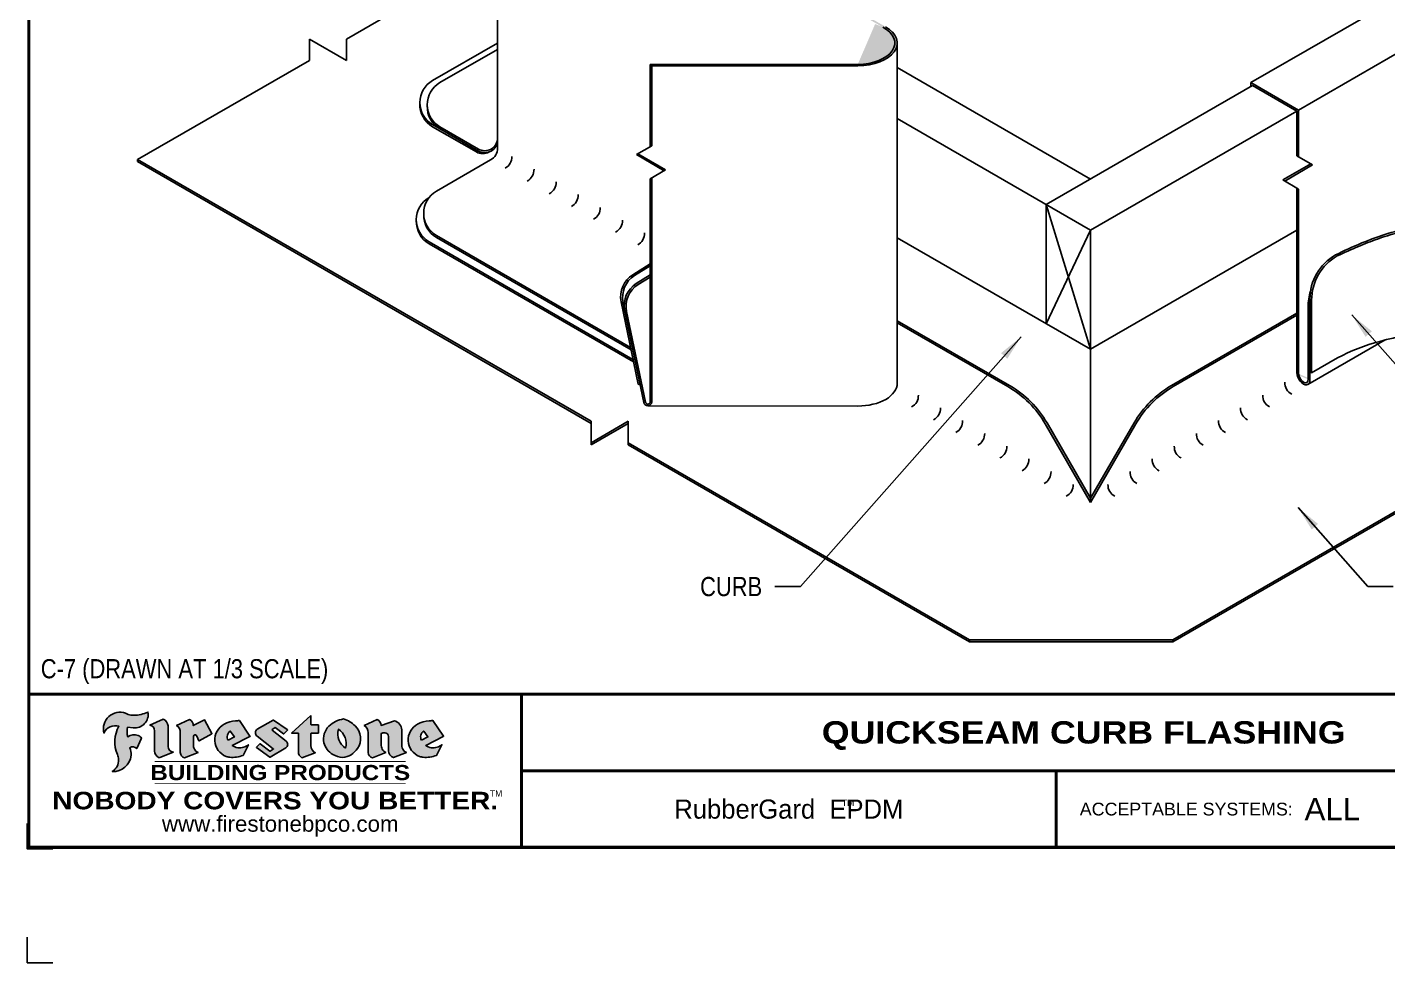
# Model space of a CAD drawing. Header units: inches. Extents: x 99.4 to 119.5, y -239 to -222.2.
# Drawn here: x 99.45 to 112.77, y -238.97 to -229.8 of the extents above; entities that cross this region are included whole.
import ezdxf
from ezdxf.enums import TextEntityAlignment as Align

# ---------------------------------------------------------------- set-up
doc = ezdxf.new("R2010")
doc.units = ezdxf.units.IN
doc.header["$MEASUREMENT"] = 0
doc.layers.get('0').update_dxf_attribs({"linetype": 'CONTINUOUS'})
doc.layers.get('DEFPOINTS').update_dxf_attribs({"linetype": 'CONTINUOUS'})
for name, color, linetype in [('FSBP-ANNO-NOTE', 7, 'CONTINUOUS'), ('FSBP-MEMBRANE', 7, 'CONTINUOUS'), ('FSBP-TTLB', 7, 'CONTINUOUS'), ('FSBP-TTLB-BORDER', 7, 'CONTINUOUS'), ('FSBP-TTLB-TEXT', 7, 'CONTINUOUS'), ('FSBP-WALL-CURB', 9, 'CONTINUOUS'), ('FSBP-WOOD', 7, 'CONTINUOUS')]:
    doc.layers.add(name, color=color, linetype=linetype)
doc.styles.add('FSBP_ARIAL', font='arial.ttf')
doc.styles.add('FSBP_ARIAL_BOLD', font='')
doc.styles.add('FSBP_ARIAL_NAR', font='ARIALN.TTF')
doc.styles.add('FSBP_BANKGOTHIC', font='bgothm.ttf')
doc.styles.get('FSBP_ARIAL_BOLD').set_extended_font_data('Arial Black')
doc.dimstyles.new('FSBP-LEADER', dxfattribs={"dimtxt": 0.1875, "dimasz": 0.25, "dimexe": 0.0625, "dimexo": 0.125, "dimgap": 0.125, "dimtad": 0, "dimtih": 1, "dimtoh": 1, "dimdec": 4, "dimzin": 0, "dimdsep": 46, "dimlunit": 4, "dimtxsty": 'FSBP_ARIAL_NAR', "dimcen": 0.09375, "dimclrd": 256, "dimclre": 256, "dimclrt": 256, "dimadec": 0, "dimazin": 0, "dimtfac": 1, "dimtdec": 4, "dimtofl": 0, "dimtmove": 0, "dimatfit": 3, "dimfxl": 0, "dimtolj": 1, "dimtzin": 0, "dimlwd": -1, "dimlwe": -1, "dimarcsym": 0})

# ---------------------------------------------------------------- blocks, each defined once
blk = doc.blocks.new('TTLB-EPDM_1')
at = {"layer": 'FSBP-TTLB-TEXT'}
h = blk.add_hatch(color=1, dxfattribs=at)
edge = h.paths.add_edge_path()
edge.add_arc((1.037309769669573, -0.1982514792917306), 0.1319107607348553, 264.0410451462098, 370.3106169565175)
edge.add_arc((1.027551646585694, 0.1214293576525799), 0.3273056962876235, 270.05058356628535, 295.23459397187514, ccw=False)
edge.add_arc((1.022801957313345, -0.06680179986895154), 0.1391656561713503, 249.3281275763668, 272.0749124149863, ccw=False)
edge.add_line((0.9736743133014443, -0.1970076156048179), (0.9474927838574558, -0.1852745150568325))
edge.add_arc((0.8939498971398288, -0.3394262635682071), 0.1631857907024099, 70.84590087378872, 194.3325259843273)
edge.add_arc((0.8444260109029493, -0.4259936440910768), 0.1179914261095279, 70.96950098067128, 156.9641407594482, ccw=False)
edge.add_arc((1.153141409296894, -0.4684497516079468), 0.3110405457095052, 150.3231137483159, 203.2084295854517)
edge.add_arc((0.7562495500622943, -0.6412608153899899), 0.1218587156617311, 0.8849157075190988, 24.34668939894999, ccw=False)
edge.add_arc((0.7493781665697374, -0.6475258110744375), 0.1289731377238325, -58.36655102076742, 3.6216782311386737, ccw=False)
edge.add_arc((0.8256699029544474, -0.5792158350996106), 0.1783301886510354, 267.2205474105585, 354.1381621173521)
edge.add_arc((0.7903121048625305, -0.6011409294291745), 0.212787892960859, 0.9996158580669322, 21.00503380861244)
edge.add_arc((1.01880712263941, -0.5666691048185161), 0.05136395668415847, 40.82117713173261, 125.52727787225791, ccw=False)
edge.add_line((1.057676976260041, -0.5330924682126437), (1.102776947655911, -0.4308018311949837))
edge.add_arc((1.040858222524664, -0.4699705673995949), 0.07326744446031509, 32.31675181867256, 66.31481236598174)
edge.add_arc((1.032262518825329, -0.5063316993097662), 0.1102246948011782, 69.8179132332389, 125.254734720681)
edge.add_arc((1.127708877207287, -0.368959353531244), 0.1659710644737306, 164.1569669952081, 196.5811013160487, ccw=False)
edge.add_line((0.9680425188342383, -0.3236487780942383), (1.023615334387159, -0.3294494641845773))
h = blk.add_hatch(color=1, dxfattribs=at)
edge = h.paths.add_edge_path()
edge.add_line((1.275239419159561, -0.6223407783464694), (1.415345367376062, -0.5660418822574371))
edge.add_arc((1.421019305783958, -0.5090099247487757), 0.05731350411836949, 181.9717871001989, 264.31851000495806, ccw=False)
edge.add_line((1.363739737527226, -0.5109819325197265), (1.363412352251203, -0.3102363679013962))
edge.add_arc((1.294263659668751, -0.3103491388303989), 0.06914878453844908, 0.0934405599591014, 72.42834396969012)
edge.add_line((1.315139561173908, -0.2444268274366692), (1.186839444240604, -0.3024209471341379))
edge.add_arc((1.175246268095289, -0.3585110609420917), 0.05727567197445628, -0.017399788185912257, 78.322067691347, ccw=False)
edge.add_line((1.232521937428658, -0.3585284546236807), (1.232574268422297, -0.555126496687123))
edge.add_arc((1.305699496415486, -0.5558575689677219), 0.07312888236350451, 179.4272023230205, 245.3845503102953)
h = blk.add_hatch(color=1, dxfattribs=at)
edge = h.paths.add_edge_path()
edge.add_line((1.792026821926584, -0.3839679064720229), (1.722158956877934, -0.2518542302253621))
edge.add_arc((1.720119655279638, -0.2529327078887852), 0.002306916790721817, 27.87197133405656, 117.3766794470751)
edge.add_line((1.719058846382097, -0.250884159729182), (1.610638460368705, -0.3070279753467702))
edge.add_arc((1.547088841662962, -0.3061026658494403), 0.06355635479880145, 359.165808011073, 425.8793658831422)
edge.add_line((1.573061729235633, -0.2480956029480268), (1.446879247402876, -0.3051325108639702))
edge.add_arc((1.407812067100189, -0.370357133046621), 0.07602957263902092, -3.441403975725109, 59.07992244284969, ccw=False)
edge.add_line((1.483704536400296, -0.3749210150788969), (1.483704536400296, -0.5723838140635706))
edge.add_arc((1.54053746518044, -0.568254406115083), 0.05698275005415228, 184.1557352478595, 255.3066498366543)
edge.add_line((1.526084036778343, -0.6233736605654059), (1.657291340682093, -0.570650514527486))
edge.add_arc((1.688298576827198, -0.5021390388423987), 0.0752015358480571, 207.5160880841914, 245.649226723163, ccw=False)
edge.add_arc((1.721050197024907, -0.4914488168456328), 0.1093332836229113, 179.4823365255141, 204.5537900001094, ccw=False)
edge.add_line((1.611721375809452, -0.4904610114968335), (1.611721375809452, -0.4126404716788983))
edge.add_arc((1.628589765097195, -0.414159299036043), 0.01693662875851176, 28.356188110622725, 174.8549701683585, ccw=False)
edge.add_arc((1.627340435522395, -0.4197189881350504), 0.02111886817708033, 22.216893572439517, 40.10213956426492, ccw=False)
edge.add_line((1.646891420738257, -0.4117336534413738), (1.666638796144639, -0.4549750258192233))
edge.add_arc((1.668737246926742, -0.4540167099035481), 0.002306916790685496, 204.545128184284, 299.6323508190091)
edge.add_line((1.669877862091766, -0.4560219186518992), (1.791128135493295, -0.3870515928837648))
edge.add_line((1.791128135493295, -0.3870515928837648), (1.792026821926584, -0.3839679064720229))
h = blk.add_hatch(color=1, dxfattribs=at)
h.paths.add_polyline_path([(2.063388732080512, -0.2583237030618903, 0.02524281661523788), (2.025024361750752, -0.2610532129309178, 0.1213611957758757), (1.901773912052249, -0.3008158885520373, 0.6151668103976068), (1.93274136141747, -0.6099060679591872, 0.05306812109568645), (1.967936229862175, -0.617865745600497, 0.1150932231766138), (2.099126721549737, -0.5994933789882708), (2.151195569562105, -0.4944891916583316, -0.08755405562188731), (2.104230609512001, -0.5187113292177372, -0.265591761123442), (1.992692314386659, -0.5010701623316862), (2.165347897647223, -0.4141184325909109, 0.4518949533370738), (2.166222728871162, -0.4107679608846269)])
h.paths.add_polyline_path([(2.014217313945437, -0.4188965037300676), (1.951113654018855, -0.4515330109460507, -0.3720533890450154), (1.973177450672722, -0.3607130665457561)], flags=16)
h = blk.add_hatch(color=1, dxfattribs=at)
edge = h.paths.add_edge_path()
edge.add_arc((2.260407392426802, -0.3775796671688782), 0.04152450223225729, 123.20805433950699, 232.2027298779723, ccw=False)
edge.add_line((2.237665217914071, -0.3428366421988329), (2.393535971665983, -0.2540943745380986))
edge.add_arc((2.394677353533142, -0.2560991469722482), 0.002306916790741334, 55.64644466176611, 119.65426054492559, ccw=False)
edge.add_line((2.395979141996861, -0.2541946229174954), (2.531809646140459, -0.3470380726374032))
edge.add_arc((2.530468902927946, -0.3489153772789875), 0.002306916790700397, -42.731101238422525, 54.4661353739603, ccw=False)
edge.add_line((2.532163440279987, -0.3504807552658491), (2.498457913851155, -0.3869673252714421))
edge.add_arc((2.496763376499139, -0.3854019472845934), 0.002306916790672934, 233.7527076894875, 317.26889876138785, ccw=False)
edge.add_line((2.495399362263356, -0.38726241234572), (2.413849913492982, -0.3274738082119626))
edge.add_arc((2.412485899257181, -0.3293342732731342), 0.002306916790720064, 53.75270768979358, 124.4135619297835)
edge.add_line((2.41118211687575, -0.3274311136421062), (2.382933981293377, -0.346782838468144))
edge.add_arc((2.38423776367478, -0.3486859980991606), 0.002306916790694898, 124.4135619293799, 231.8459020253626)
edge.add_line((2.382812599816248, -0.3505000469010184), (2.519899969301207, -0.4581994452042721))
edge.add_arc((2.494247019847682, -0.4908523236374461), 0.04152450223225742, -55.21225898295222, 51.84590202520428, ccw=False)
edge.add_line((2.517938320565804, -0.5249552055672808), (2.364434947484597, -0.6179520922513717))
edge.add_arc((2.36323960192349, -0.6159790200102006), 0.002306916790726996, 233.2955624372927, 301.20872157023314, ccw=False)
edge.add_line((2.361860787187538, -0.6178285429225383), (2.231266621301074, -0.5204709167214361))
edge.add_arc((2.232647938930649, -0.5186232623475259), 0.002306916790697672, 135.5134179846393, 233.21798691998708, ccw=False)
edge.add_line((2.231002150870836, -0.5170067083764565), (2.262839375599356, -0.4845937328397696))
edge.add_arc((2.264485163659225, -0.4862102868108537), 0.002306916790748497, 53.0352839999411, 135.513417985369, ccw=False)
edge.add_line((2.265872365996302, -0.4843670465239001), (2.361834678328762, -0.5565872257804898))
edge.add_arc((2.363221880665761, -0.5547439854936304), 0.002306916790627066, 233.0352840000685, 302.2362632414394)
edge.add_line((2.36445241715569, -0.5566953042850713), (2.39428499383348, -0.5378823484768844))
edge.add_arc((2.393054457343549, -0.5359310296853765), 0.002306916790685166, 302.2362632406177, 412.2027298768422)
edge.add_line((2.394468296066179, -0.5341081404551886), (2.234958295420142, -0.4103916733127022))
h = blk.add_hatch(color=1, dxfattribs=at)
edge = h.paths.add_edge_path()
edge.add_line((2.763460561272041, -0.2072496393923444), (2.763460561272041, -0.2969520779963801))
edge.add_arc((2.765767478062699, -0.2969520779963943), 0.00230691679065842, 179.9999999996471, 269.9999999996471)
edge.add_line((2.765767478062685, -0.2992589947870528), (2.835417693520355, -0.2992589947870528))
edge.add_arc((2.835417693520355, -0.3015659115777538), 0.002306916790701052, 0, 90, ccw=False)
edge.add_line((2.837724610311056, -0.3015659115777538), (2.837724610311056, -0.3790761307453892))
edge.add_arc((2.83541769352037, -0.3790761307453749), 0.002306916790686842, 269.99999999964706, 359.99999999964706, ccw=False)
edge.add_line((2.835417693520355, -0.3813830475360618), (2.765767478062685, -0.3813830475360618))
edge.add_arc((2.765767478062699, -0.3836899643267202), 0.00230691679065842, 90.00000000035294, 180.0000000003529)
edge.add_line((2.763460561272041, -0.3836899643267344), (2.763460561272041, -0.5033995910642801))
edge.add_arc((2.836735953378943, -0.5071368822038516), 0.07337063740681413, 177.0802527808789, 245.3249543133826)
edge.add_line((2.806105814540615, -0.5738080530967267), (2.674529557384915, -0.6226036013049594))
edge.add_arc((2.708610405062069, -0.564298408791804), 0.06753517344606039, 177.0345319916277, 239.6926428024901, ccw=False)
edge.add_line((2.641165668230087, -0.560804539009709), (2.641165668230087, -0.3836899643267344))
edge.add_arc((2.638858751439429, -0.3836899643267202), 0.00230691679065842, 359.9999999996471, 449.999999999647)
edge.add_line((2.638858751439443, -0.3813830475360618), (2.572857950769389, -0.3813830475360618))
edge.add_line((2.572857950769389, -0.3813830475360618), (2.763460561272041, -0.2072496393923444))
h = blk.add_hatch(color=1, dxfattribs=at)
edge = h.paths.add_edge_path(flags=16)
edge.add_arc((2.940363509127394, -0.4847985213681437), 0.1684614578629418, 344.5558804047865, 417.0140046669545)
edge.add_arc((3.194458079644619, -0.3883534532477785), 0.1684614578629414, 164.5558804047864, 237.0140046669546)
edge = h.paths.add_edge_path()
edge.add_arc((3.069375116502199, -0.4399344555144872), 0.1828726885096673, 136.0914512150047, 191.213418978326)
edge.add_arc((3.064939550433406, -0.4318234379590333), 0.1803148804748503, 194.0167254156723, 240.6663730831859)
edge.add_arc((3.098047041778981, -0.3845058757092554), 0.2378525180183701, 239.2975390661776, 264.2889872773176)
edge.add_arc((3.04884478212623, -0.4190232383793012), 0.203760689247156, 277.1986764832036, 326.503572961274)
edge.add_arc((3.077739326803546, -0.4341046616465112), 0.171374865791709, 325.3768876809902, 406.3828327799087)
edge.add_arc((3.011839488065919, -0.4896144380417797), 0.2571945645850002, 44.28462553519766, 73.82901434867304)
edge.add_arc((3.117152499586992, -0.4983433120546693), 0.2579560664039132, 97.50292863483666, 134.1039137579027)
h = blk.add_hatch(color=1, dxfattribs=at)
edge = h.paths.add_edge_path()
edge.add_line((3.322690228557462, -0.5721896537377091), (3.322690228557462, -0.3749210150788969))
edge.add_arc((3.246797759257384, -0.3703571330465745), 0.076029572638996, 356.5585960242387, 419.0799224428129)
edge.add_line((3.285864939560099, -0.3051325108639702), (3.412047421392799, -0.2480956029480268))
edge.add_arc((3.386074533820159, -0.3061026658494941), 0.06355635479883807, 0.3962622833877276, 65.87936588318718, ccw=False)
edge.add_line((3.449629368605429, -0.3056631084210863), (3.580526418688805, -0.2593848434574539))
edge.add_arc((3.555744121700958, -0.3530904070730321), 0.09692726601172152, 2.366977007666776, 75.18615851992018, ccw=False)
edge.add_line((3.652588689330287, -0.3490873311063041), (3.652588689330287, -0.4883770011386872))
edge.add_arc((3.761877549389556, -0.4914934052703811), 0.1093332836229047, 178.3666365323574, 204.5537900000422)
edge.add_arc((3.729125929191727, -0.5021836272670953), 0.07520153584796169, 207.5160880841711, 245.2240541443093)
edge.add_line((3.697611150971852, -0.5704631245385627), (3.572585913552643, -0.6207021253773775))
edge.add_arc((3.59534718600759, -0.5526356419907701), 0.07177131519198746, 180.3328587115751, 251.51018566665869, ccw=False)
edge.add_line((3.523577081955409, -0.5530525936986663), (3.523577081955409, -0.4153032515383615))
edge.add_arc((3.486319529276879, -0.4148773504126441), 0.0372599868942854, 359.3450650296066, 449.0500281941028)
edge.add_arc((3.482769874121713, -0.4419622099033496), 0.06447454900600783, 86.29402372314017, 119.8211331593848)
edge.add_line((3.450707067966732, -0.3860252459975726), (3.450707067966732, -0.4904610114968335))
edge.add_arc((3.560035889182251, -0.491448816845647), 0.1093332836229751, 179.4823365255069, 204.5537900001023)
edge.add_arc((3.527284268984408, -0.5021390388424952), 0.07520153584796385, 207.5160880841699, 245.6492267231416)
edge.add_line((3.496277032839316, -0.570650514527486), (3.365069728935509, -0.6233736605654059))
edge.add_arc((3.37950248606194, -0.5682868177318081), 0.05694615642555727, 183.9298782390169, 255.318496325343, ccw=False)
h = blk.add_hatch(color=1, dxfattribs=at)
h.paths.add_polyline_path([(3.957695472291277, -0.2583237030618903, 0.02524281661523822), (3.919331101961575, -0.2610532129309178, 0.1085638477195505), (3.807890832595604, -0.2939221658134414, 0.6425897848490651), (3.827048101628293, -0.6099060679591872, 0.05306812109569052), (3.862242970072884, -0.617865745600497, 0.1150932231766133), (3.993433461760503, -0.5994933789882708), (4.045502309772871, -0.4944891916583316, -0.08755405562189084), (3.998537349722767, -0.5187113292177372, -0.2655917611234366), (3.886999054597368, -0.5010701623316862), (4.059654637857989, -0.4141184325909109, 0.4518949533370731), (4.060529469081928, -0.4107679608846269)])
h.paths.add_polyline_path([(3.90852405415626, -0.4188965037300676), (3.845420394229677, -0.4515330109460507, -0.3720533890450147), (3.867484190883488, -0.3607130665457561)], flags=16)
at = {"layer": 'DEFPOINTS', "color": 1}
blk.add_lwpolyline([(0.234375, -1.515625), (-0.015625, -1.515625), (-0.015625, -1.265625)], dxfattribs=at)
at = {"layer": 'DEFPOINTS', "linetype": 'Continuous', "ltscale": 1.75}
blk.add_lwpolyline([(-0.015625, -2.380833333333342), (-0.015625, -2.630833333333342), (0.234375, -2.630833333333342)], dxfattribs=at)
at = {"layer": 'FSBP-TTLB', "const_width": 0.03125}
for points in [[(0, 0), (0, -1.5), (20, -1.5), (20, 0), (0, 0)], [(4.825208527206769, 0), (4.825208527206769, -0.75)], [(4.825208527206769, -0.75), (15.84028770518938, -0.75)], [(4.825208527206769, -0.75), (4.825208527206769, -1.5)]]:
    blk.add_lwpolyline(points, dxfattribs=at)
at = {"layer": 'FSBP-TTLB-BORDER', "const_width": 0.03125}
blk.add_lwpolyline([(20, 0), (20, 13), (0, 13), (0, 0)], dxfattribs=at)
at = {"layer": 'FSBP-TTLB-TEXT', "color": 1}
blk.add_line((0.7358432058323388, -0.379822754145593), (0.7358432058323388, -0.379822754145593), dxfattribs=at)
for points in [[(1.023615323725323, -0.3294494630716969, 0.5000510906601082), (1.167090420776901, -0.1746414942047778, -0.1103304102359608), (1.027840608309816, -0.2058762110801382, -0.09957876667165425), (0.9736743133014443, -0.1970076156048179), (0.9474927838574558, -0.1852745150568325, 0.5978159689075124), (0.7358432058323388, -0.379822754145593, -0.3938834584182213), (0.8828996422548698, -0.3144510229727047, 0.2349406564350952), (0.86727108227484, -0.5910237178633082, -0.1027304183841549), (0.8780937320133262, -0.6393788197974146, -0.2772692352614086), (0.8170223912655956, -0.7573362346216896, 0.3985429150902959), (1.003067614090241, -0.5974286950643517, 0.0875124847930418), (0.9889600163401155, -0.5248671157293501, -0.3874031597924062), (1.057676976260041, -0.5330924682126437), (1.102776947655911, -0.4308018311949837, 0.1494423498871741), (1.07029056398062, -0.4028746979725923, 0.2467195073738216), (0.9686394281704906, -0.4163228904100862, -0.1424285161541127), (0.9680425188342383, -0.3236487780942383), (1.023615334387159, -0.3294494641845773)], [(2.166222728871162, -0.4107679608846269), (2.063388732080512, -0.2583237030618903, 0.02524281661523788), (2.025024361750752, -0.2610532129309178, 0.1085638477195265), (1.913584092384895, -0.2939221658134414, 0.6425897848491228), (1.93274136141747, -0.6099060679591872, 0.05306812109568648), (1.967936229862175, -0.617865745600497, 0.1150932231766137), (2.099126721549737, -0.5994933789882708), (2.151195569562105, -0.4944891916583316, -0.0875540556218873), (2.104230609512001, -0.5187113292177372, -0.2655917611234418), (1.992692314386659, -0.5010701623316862), (2.165347897647223, -0.4141184325909109)], [(2.763460561272041, -0.2072496393923444), (2.763460561272041, -0.2969520779963801, 0.4142135623730958), (2.765767478062685, -0.2992589947870528), (2.835417693520355, -0.2992589947870528, -0.414213562373095), (2.837724610311056, -0.3015659115777538), (2.837724610311056, -0.3790761307453892, -0.4142135623730938), (2.835417693520355, -0.3813830475360618), (2.765767478062685, -0.3813830475360618, 0.4142135623730958), (2.763460561272041, -0.3836899643267344), (2.763460561272041, -0.5033995910642801, 0.3068985753588853), (2.806105814540615, -0.5738080530967267), (2.674529557384915, -0.6226036013049594, -0.2804194150632976), (2.641165668230087, -0.560804539009709), (2.641165668230087, -0.3836899643267344, 0.414213562373095), (2.638858751439443, -0.3813830475360618), (2.572857950769389, -0.3813830475360618), (2.763460561272041, -0.2072496393923444)], [(4.060529469081928, -0.4107679608846269), (3.957695472291277, -0.2583237030618903, 0.02524281661523788), (3.919331101961575, -0.2610532129309178, 0.1085638477195265), (3.807890832595604, -0.2939221658134414, 0.6425897848491228), (3.827048101628293, -0.6099060679591872, 0.05306812109568648), (3.862242970072884, -0.617865745600497, 0.1150932231766137), (3.993433461760503, -0.5994933789882708), (4.045502309772871, -0.4944891916583316, -0.0875540556218873), (3.998537349722767, -0.5187113292177372, -0.2655917611234418), (3.886999054597368, -0.5010701623316862), (4.059654637857989, -0.4141184325909109)], [(4.059654637857989, -0.4141184325909109, 0.4518949533370731), (4.060529469081928, -0.4107679608846269, 0.4518949533370731)]]:
    blk.add_lwpolyline(points, format="xyb", dxfattribs=at)
for points in [[(1.275239419159561, -0.6223407783464694), (1.415345367376062, -0.5660418822574371, -0.3756100036733062), (1.363739737527226, -0.5109819325197265), (1.363412352251203, -0.3102363679013962, 0.3265360292958048), (1.315139561173908, -0.2444268274366692), (1.186839444240604, -0.3024209471341379, -0.3557863980845349), (1.232521937428658, -0.3585284546236807), (1.232574268422297, -0.555126496687123, 0.2960110723418457)], [(1.792026821926584, -0.3839679064720229), (1.722158956877934, -0.2518542302253621, 0.4116839150163434), (1.719058846382097, -0.250884159729182), (1.610638460368705, -0.3070279753467702, 0.2996033003794034), (1.573061729235633, -0.2480956029480268), (1.446879247402876, -0.3051325108639702, -0.2797757560995365), (1.483704536400296, -0.3749210150788969), (1.483704536400296, -0.5723838140635706, 0.320828638474519), (1.526084036778343, -0.6233736605654059), (1.657291340682093, -0.570650514527486, -0.1679398621276611), (1.621603752698661, -0.5368819723450571, -0.1098333365370753), (1.611721375809452, -0.4904610114968335), (1.611721375809452, -0.4126404716788983, -0.743334502655012), (1.64349420176768, -0.4061152228778298, -0.07819791644735608), (1.646891420738257, -0.4117336534413738), (1.666638796144639, -0.4549750258192233, 0.4404648714563479), (1.669877862091766, -0.4560219186518992), (1.791128135493295, -0.3870515928837648)], [(2.234958295420142, -0.4103916733127022, -0.5150044486718882), (2.237665217914071, -0.3428366421988329), (2.393535971665983, -0.2540943745380986, -0.2867822934100265), (2.395979141996861, -0.2541946229174954), (2.531809646140459, -0.3470380726374032, -0.4515027974650387), (2.532163440279987, -0.3504807552658491), (2.498457913851155, -0.3869673252714421, -0.3814439164929681), (2.495399362263356, -0.38726241234572), (2.413849913492982, -0.3274738082119626, 0.3184718635035665), (2.41118211687575, -0.3274311136421062), (2.382933981293377, -0.346782838468144, 0.5064094529656681), (2.382812599816248, -0.3505000469010184), (2.519899969301207, -0.4581994452042721, -0.5043597839115849), (2.517938320565804, -0.5249552055672808), (2.364434947484597, -0.6179520922513717, -0.3053163970316367), (2.361860787187538, -0.6178285429225383), (2.231266621301074, -0.5204709167214361, -0.4541703869768119), (2.231002150870836, -0.5170067083764565), (2.262839375599356, -0.4845937328397696, -0.3762644290664977), (2.265872365996302, -0.4843670465239001), (2.361834678328762, -0.5565872257804898, 0.3114700032088108), (2.36445241715569, -0.5566953042850713), (2.39428499383348, -0.5378823484768844, 0.520381097387146), (2.394468296066179, -0.5341081404551886)], [(2.937624918725987, -0.3131105398334029, 0.2452625673097023), (2.889993533867141, -0.4754966266250307, 0.2064059665179019), (2.976604338974084, -0.5890186876871866, 0.1094800500670344), (3.074378098474654, -0.6211778035979165, 0.2185147641853038), (3.218764944843201, -0.5314757029352819, 0.3689489483072479), (3.195959963110113, -0.3100352223135445, 0.1296305888694145), (3.0834694040758, -0.242595816912754, 0.1610736375384317)], [(3.322690228557462, -0.5721896537377091), (3.322690228557462, -0.3749210150788969, 0.2797757560995341), (3.285864939560099, -0.3051325108639702), (3.412047421392799, -0.2480956029480268, -0.2937618496109166), (3.449629368605429, -0.3056631084210863), (3.580526418688805, -0.2593848434574539, -0.3288760160581939), (3.652588689330287, -0.3490873311063041), (3.652588689330287, -0.4883770011386872, 0.114762897203527), (3.662431105063263, -0.536926560769686, 0.166032965990522), (3.697611150971852, -0.5704631245385627), (3.572585913552643, -0.6207021253773775, -0.3209557512194564), (3.523577081955409, -0.5530525936986663), (3.523577081955409, -0.4153032515383615, 0.4127061514896111), (3.48693727661589, -0.3776224848030694, 0.1473421876160361), (3.450707067966732, -0.3860252459975726), (3.450707067966732, -0.4904610114968335, 0.1098333365370753), (3.460589444855941, -0.5368819723450855, 0.1679398621276611), (3.496277032839316, -0.570650514527486), (3.365069728935509, -0.6233736605654059, -0.3219729545308964), (3.322690228557462, -0.5721896537377091, 29.1476284739)], [(1.951113654018855, -0.4515330109460507), (2.014217313945437, -0.4188965037300676), (1.973177450672722, -0.3607130665457561, 0.3720533890450154)], [(3.10274193015772, -0.5296595419651595, 0.3271311138286319), (3.032079658614293, -0.3434924326507627, 0.3271311138286322)], [(3.845420394229677, -0.4515330109460507), (3.90852405415626, -0.4188965037300676), (3.867484190883488, -0.3607130665457561, 0.3720533890450154)]]:
    blk.add_lwpolyline(points, format="xyb", close=True, dxfattribs=at)
at = {"layer": 'FSBP-TTLB-TEXT'}
for points, const_width in [([(1.233926579809207, -0.6584455781731435), (3.691229482685259, -0.6584455781731577)], 0.0078125), ([(10.06152282927678, -0.75), (10.06152282927678, -1.5)], 0.03125), ([(1.233926579809207, -0.8761560960495984), (3.691229482685259, -0.8761560960495842)], 0.0078125)]:
    blk.add_lwpolyline(points, dxfattribs=dict(at, const_width=const_width))
at = {"layer": 'FSBP-TTLB-TEXT', "color": 1}
for centre, start, end in [((1.789987520328282, -0.3850463841354355), 299.6323508193319, 27.87197133380463), ((2.164310260790558, -0.412058050385383), 296.7304547840455, 34.00233684987403)]:
    blk.add_arc(centre, 0.00230691679068068, start, end, dxfattribs=at)
at = {"layer": 'FSBP-TTLB-TEXT', "lineweight": 18, "style": 'FSBP_ARIAL_BOLD'}
blk.add_text('BUILDING PRODUCTS', height=0.1484375, dxfattribs=at).set_placement((2.462578031247233, -0.7673008371113639), align=Align.MIDDLE_CENTER)
at = {"layer": 'FSBP-TTLB-TEXT', "color": 1}
for s, height, style, p in [('NOBODY COVERS YOU BETTER.', 0.171875, 'FSBP_ARIAL_BOLD', (2.412604263603384, -1.041650450587369)), ('TM', 0.0625, 'FSBP_BANKGOTHIC', (4.576671173373001, -0.9725745042934193))]:
    blk.add_text(s, height=height, dxfattribs=dict(at, style=style)).set_placement(p, align=Align.MIDDLE_CENTER)
at = {"layer": 'FSBP-TTLB-TEXT'}
for s, height, style, p in [('RubberGard  EPDM', 0.1875, 'FSBP_BANKGOTHIC', (7.443365678241776, -1.125)), ('TM', 0.0625, 'FSBP_BANKGOTHIC', (8.023397742165457, -1.062518816683806)), ('www.firestonebpco.com', 0.15625, 'FSBP_ARIAL', (2.462578031247233, -1.268657306740124))]:
    blk.add_text(s, height=height, dxfattribs=dict(at, style=style)).set_placement(p, align=Align.MIDDLE_CENTER)
at = {"layer": 'FSBP-TTLB-TEXT', "style": 'FSBP_ARIAL'}
blk.add_text('ACCEPTABLE SYSTEMS:', height=0.125, dxfattribs=at).set_placement((10.29281281591562, -1.125), align=Align.MIDDLE_LEFT)
at = {"layer": 'FSBP-TTLB-TEXT'}
for tag, height, style, p in [('MAXIMUM_WARRANTY', 0.1875, 'FSBP_ARIAL_BOLD', (18.03987100774941, 0.2240244307510579)), ('ACCPT_SYSTEMS', 0.21875, 'FSBP_ARIAL', (12.49438170418193, -1.125))]:
    blk.add_attdef(tag, text='', height=height, dxfattribs=dict(at, style=style)).set_placement(p, align=Align.MIDDLE_LEFT)
for tag, height, style, p in [('DETAIL_DESCP_LINE_1', 0.21875, 'FSBP_ARIAL_BOLD', (10.33118450231211, -0.3736318192489421)), ('ISSUE_REV_DATE', 0.21875, 'FSBP_ARIAL', (16.84069633627263, -0.7282559425942452)), ('DETAIL_NUMBER', 0.4375, 'FSBP_ARIAL', (18.91941590748775, -0.8931630692489421))]:
    blk.add_attdef(tag, text='', height=height, dxfattribs=dict(at, style=style)).set_placement(p, align=Align.MIDDLE_CENTER)

msp = doc.modelspace()

# ---------------------------------------------------------------- hatches: boundary and pattern name
at = {"layer": 'FSBP-MEMBRANE'}
h = msp.add_hatch(color=256, dxfattribs=at)
edge = h.paths.add_edge_path()
edge.add_line((104.0700854904301, -227.6161006257182), (104.0527649823545, -227.6261006257182))
edge.add_line((104.0527649823545, -227.6261006257183), (107.8261318368641, -229.8046549949204))
edge.add_ellipse((107.5813999314882, -229.9592515800904), major_axis=(-0.3627588978199144, 0), ratio=0.5773502691896338, start_angle=450, end_angle=587.5737477261991, ccw=False)
edge.add_line((107.5813999314885, -230.1686905273977), (105.5495565682414, -230.1686905273977))
edge.add_line((105.5495565682414, -230.1686905273977), (105.5634850243516, -230.1826189835078))
edge.add_line((105.5634850243516, -230.1826189835078), (107.5813999314884, -230.1826189835078))
edge.add_ellipse((107.5813999314882, -229.9592515800904), major_axis=(0.3868882132703082, 9.511102768978663e-06), ratio=0.5773435210568321, start_angle=269.9991867907606, end_angle=359.9991867907651)
edge.add_ellipse((107.5813999314882, -229.9592515800904), major_axis=(0.3868882132703082, 9.511102768978663e-06), ratio=0.5773435210568321, start_angle=359.9991867907651, end_angle=405.2445776414318)
edge.add_line((107.8537970327064, -229.8006275031875), (104.0700854904301, -227.6161006257182))
h = msp.add_hatch(color=256, dxfattribs=at)
h.paths.add_polyline_path([(105.5634850243515, -230.1826189835078), (105.5495565682414, -230.1686905273977), (105.5495565682414, -230.9745975987686), (105.5634850243515, -230.966556000884)])
h.paths.add_polyline_path([(105.4272316028628, -231.0452219504585), (105.4133031467527, -231.0532635483431), (105.6858099897301, -231.2105954474922), (105.6997384458402, -231.2025538496076)])
h.paths.add_polyline_path([(105.5634850243515, -231.2812197991821), (105.5495565682414, -231.2892613970667), (105.5495565682414, -233.4754409058027, -0.8788369038958004), (105.5025708435769, -233.4778538412708), (105.3172005467513, -232.5893493406897, -0.3151395734255681), (105.430125849219, -232.3258586961646), (105.5495565682414, -232.2517569362836), (105.5495565682414, -232.2313733525673), (105.4121711222188, -232.316615268681, 0.3146517484402525), (105.2991555629098, -232.579671371262), (105.4853612943402, -233.4801732414811, 0.8872780207185271), (105.5634850243515, -233.4766504566743)])
h = msp.add_hatch(color=256, dxfattribs=at)
h.paths.add_polyline_path([(111.8989551406415, -230.6161006257183), (111.4313014225979, -230.3461006257183), (111.4313014225979, -230.3861006257183), (111.4486219306736, -230.3761006257184), (111.8816346325657, -230.6261006257184), (111.8816346325657, -231.0652478013343), (111.8989551406415, -231.0752478013343)])
h.paths.add_polyline_path([(112.0352085621302, -231.1539137509088), (112.0178880540544, -231.1439137509088), (111.7453812110771, -231.3012456500578), (111.7627017191528, -231.3112456500579)])
edge = h.paths.add_edge_path()
edge.add_line((111.8989551406415, -231.3899115996324), (111.8816346325657, -231.3799115996324))
edge.add_line((111.8816346325657, -231.3799115996324), (111.8816346325658, -233.190359228979))
edge.add_ellipse((111.9453826262858, -233.2271641503135), major_axis=(-0.04507663864651316, 0.07807502837018343), ratio=0.5773502691895366, start_angle=45.00000000000206, end_angle=106.0597634613526)
edge.add_ellipse((111.9453826262858, -233.2271641503135), major_axis=(-0.04507663864651316, 0.07807502837018343), ratio=0.5773502691895366, start_angle=106.0597634613526, end_angle=179.9999999999879)
edge.add_ellipse((111.9453826262858, -233.2271641503135), major_axis=(-0.04507663864651316, 0.07807502837018343), ratio=0.5773502691895366, start_angle=179.9999999999879, end_angle=225.0000000000021)
edge.add_line((112.0091306200059, -233.2639690716483), (112.0091306200059, -232.4683856029824))
edge.add_arc((112.5091306200059, -232.4683856029824), 0.4999999999999926, 171.0323122307021, 180, ccw=False)
edge.add_arc((112.4918101119303, -232.5417189363157), 0.4999999999999976, 162.3895283565023, 180)
edge.add_line((111.9918101119303, -232.5417189363157), (111.9918101119302, -233.2539690716476))
edge.add_ellipse((111.9453826262858, -233.2271641503135), major_axis=(0.03282918993259139, -0.05686182493458709), ratio=0.5773502691895732, start_angle=224.9999999999996, end_angle=404.99999999999966, ccw=False)
edge.add_line((111.8989551406415, -233.2003592289794), (111.8989551406415, -231.3899115996324))
for points in [[(103.4895707949214, -230.7809403099978, -0.2572566931091714), (103.364770873973, -230.5744339337607, 0.2786992140006957), (103.4895707921755, -230.8009403064619), (103.865264981933, -231.0178474500019, 0.5773502704876909), (104.0527649823545, -230.9095942747722), (104.0527649823545, -230.8895942747723, -0.577350269189738), (103.8652649823545, -230.9978474502454)], [(103.4549297787701, -231.8442736433313, -0.2572566661227516), (103.3301298588341, -231.6377672923851, 0.2786991910610634), (103.4549297787702, -231.8642736433312), (105.3608506026981, -232.96465754408), (105.3561626737553, -232.9419509670431)]]:
    msp.add_hatch(color=256, dxfattribs=at).paths.add_polyline_path(points)
h = msp.add_hatch(color=256, dxfattribs=at)
h.paths.add_polyline_path([(100.5285354793832, -231.1016556098861), (100.5285354793832, -231.121655609886), (104.9690185150577, -233.6853696858647), (104.9690185150577, -233.6653696858647)])
h.paths.add_polyline_path([(105.3318262720428, -233.6853696858647), (105.3318262720428, -233.6653696858647), (104.9690185150577, -233.8748368420241), (104.9690185150577, -233.8948368420241)])
h = msp.add_hatch(color=256, dxfattribs=at)
h.paths.add_polyline_path([(111.8816346325657, -232.6261006257183), (111.8816346325657, -232.6061006257183), (110.6529892590849, -233.3154593628362, 0.1316524975873592), (110.2869638553006, -233.6814847666205), (109.8609086904021, -234.4194339590516), (109.8609086904023, -234.4594339590513), (110.3042843633761, -233.6914847666206, -0.1316524975873851), (110.6703097671605, -233.3254593628362)])
h.paths.add_polyline_path([(109.0688281217192, -233.315459362836), (107.9682881447586, -232.6800623108838), (107.9682881447586, -232.7000623108839), (109.0515076136436, -233.325459362836, -0.1316524975873987), (109.417533017428, -233.6914847666205), (109.8609086904023, -234.4594339590518), (109.8609086904021, -234.4194339590516), (109.4348535255037, -233.6814847666204, 0.1316524975874147)])
h = msp.add_hatch(color=256, dxfattribs=at)
h.paths.add_polyline_path([(105.3318262720428, -233.8748368420241), (105.3318262720429, -233.8948368420242), (108.6749914241636, -235.8250141425464), (108.6749914241636, -235.8050141425464)])
h.paths.add_polyline_path([(110.6669038273729, -235.8050141425464), (108.6749914241636, -235.8050141425464), (108.6749914241636, -235.8250141425463), (110.666903827373, -235.8250141425464)])
h.paths.add_polyline_path([(114.0100689794936, -233.8948368420241), (114.0100689794936, -233.8748368420242), (110.666903827373, -235.8050141425464), (110.6669038273729, -235.8250141425463)])

# ---------------------------------------------------------------- linework, layer by layer
for p, q in [((104.0527649823545, -227.6261006257183), (104.0527649823545, -230.9885425473564)), ((111.4313014225979, -230.3461006257183), (114.7682181873, -228.4195308333542)), ((102.5748414848411, -229.9202202867906), (104.0527649823545, -229.0669407576596)), ((102.212033727856, -229.9202202867907), (102.5748414848411, -230.1296874429501)), ((102.212033727856, -229.9202202867907), (102.2120337278559, -230.1296874429502)), ((102.5748414848411, -230.1296874429501), (102.5748414848411, -229.9202202867906)), ((103.4174020112727, -230.3262609440584), (104.0527649823545, -229.9594339590517)), ((107.9682881447586, -233.2925817428056), (107.9682881447586, -229.9592420689877)), ((103.4895707949213, -230.3479276081056), (104.0527649823545, -230.0227672923851)), ((100.5285354793833, -231.1016556098862), (102.2120337278559, -230.1296874429502)), ((107.5813999314882, -230.1686905273977), (105.5495565682414, -230.1686905273977)), ((105.5495565682414, -230.1686905273977), (105.5495565682414, -230.9745975987686)), ((105.5634850243515, -230.1826189835078), (105.5495565682414, -230.1686905273977)), ((107.5813999314882, -230.1826189835078), (105.5634850243515, -230.1826189835078)), ((105.5634850243515, -230.9665560008841), (105.5634850243515, -230.1826189835078)), ((111.4313014225979, -230.3461006257183), (111.8989551406415, -230.6161006257183)), ((111.4313014225979, -230.3461006257183), (111.4313014225979, -230.3861006257183)), ((111.8816346325657, -230.6261006257183), (111.4486219306735, -230.3761006257183)), ((111.8816346325657, -231.0652478013343), (111.8816346325657, -230.6261006257183)), ((111.8989551406415, -230.6161006257183), (111.8989551406415, -231.0752478013343)), ((103.4173619397757, -230.7592505057161), (103.8652649823545, -231.0178474502453)), ((103.4174020116639, -230.7792736434065), (103.8459274161749, -231.0266829005607)), ((103.8652649823545, -230.9978474502453), (103.4895707949213, -230.7809403099978)), ((105.4133031467527, -231.0532635483431), (105.5634850243515, -230.9665560008841)), ((105.6858099897301, -231.2105954474922), (105.4133031467527, -231.0532635483431)), ((105.6997384458402, -231.2025538496076), (105.4272316028628, -231.0452219504585)), ((100.5285354793832, -231.1216556098861), (100.5285354793832, -231.1016556098861)), ((104.9690185150576, -233.6653696858647), (100.5285354793833, -231.1016556098862)), ((104.9690185150576, -233.6853696858647), (100.5285354793832, -231.121655609886)), ((103.9855977162242, -231.1048796648996), (103.4549297787701, -231.4112609414391)), ((111.7453812110771, -231.3012456500579), (112.0178880540544, -231.1439137509088)), ((111.7627017191528, -231.3112456500579), (112.0352085621302, -231.1539137509088)), ((112.0352085621302, -231.1539137509088), (111.8816346325658, -231.0652478013343)), ((105.6997384458402, -231.2025538496076), (105.5495565682414, -231.2892613970667)), ((105.5495565682414, -231.2892613970667), (105.5495565682414, -233.4754409058029)), ((105.5634850243515, -233.4766504566745), (105.5634850243515, -231.2812197991822)), ((111.7453812110771, -231.3012456500578), (111.8989551406414, -231.3899115996324)), ((111.8816346325657, -233.1903592289789), (111.8816346325657, -231.3799115996324)), ((111.8989551406415, -231.3899115996324), (111.8989551406415, -233.2003592289789)), ((103.4549297787701, -231.8442736433313), (105.3561626737553, -232.9419509670431)), ((103.3827609951215, -231.9059403062153), (105.3797811059818, -233.0589204085802)), ((103.3827609951215, -231.9259403099979), (105.3845251833995, -233.0816594029545)), ((103.4549297787701, -231.8642736433312), (105.3608506026981, -232.9646575440801)), ((105.3766684265345, -232.2308118511469), (105.5495565682414, -232.1235419990696)), ((105.3956661963654, -232.2370636302099), (105.5495565682414, -232.1415810987633)), ((105.4121711222188, -232.316615268681), (105.5495565682414, -232.2313733525673)), ((105.430125849219, -232.3258586961646), (105.5495565682415, -232.2517569362835)), ((105.2636371932889, -232.4937920943857), (105.4306901974095, -233.30293445845)), ((105.4853612943402, -233.4801732414812), (105.2816505197752, -232.4950159529791)), ((105.3172005467513, -232.5893493406897), (105.5025708435769, -233.4778538412709)), ((110.652989259085, -233.3154593628361), (111.8816346325657, -232.6061006257183)), ((110.6703097671605, -233.3254593628362), (111.8816346325657, -232.6261006257183)), ((111.9918101119303, -232.5417189363157), (111.9918101119302, -233.2539690716481)), ((112.0091306200059, -232.5517189363157), (112.0091306200059, -232.6512704306282)), ((109.0688281217192, -233.315459362836), (107.9682881447586, -232.6800623108838)), ((109.0515076136436, -233.325459362836), (107.9682881447586, -232.7000623108839)), ((111.9904592649324, -233.3052391786837), (112.7469726015013, -232.8684660001701)), ((112.0264511280816, -233.1897104683875), (112.0091306200059, -233.1797104683876)), ((105.4306901974095, -233.30293445845), (105.4496879672404, -233.309186237513)), ((107.5813999314882, -233.5159523168411), (105.5259860041102, -233.5130705833456)), ((105.3318262720428, -233.6653696858647), (104.9690185150577, -233.8748368420241)), ((104.9690185150577, -233.8948368420241), (104.9690185150577, -233.6653696858647)), ((104.9690185150577, -233.8948368420241), (105.3318262720428, -233.6853696858647)), ((105.3318262720428, -233.6653696858647), (105.3318262720429, -233.8948368420241)), ((109.417533017428, -233.6914847666204), (109.8609086904021, -234.4594339590515)), ((109.4348535255037, -233.6814847666204), (109.860908690402, -234.4194339590515)), ((110.2869638553005, -233.6814847666205), (109.8609086904021, -234.4194339590516)), ((110.3042843633761, -233.6914847666206), (109.860908690402, -234.4594339590517)), ((108.6749914241636, -235.8050141425464), (105.3318262720429, -233.8748368420241)), ((108.6749914241634, -235.8250141425463), (105.3318262720429, -233.8948368420242)), ((110.666903827373, -235.8050141425464), (114.0100689794936, -233.8748368420242)), ((110.6669038273729, -235.8250141425464), (114.0100689794936, -233.8948368420241)), ((109.8609086904023, -234.4594339590518), (109.8609086904021, -234.4194339590516)), ((108.6749914241636, -235.8050141425464), (110.6669038273729, -235.8050141425464)), ((108.6749914241636, -235.8050141425464), (108.6749914241636, -235.8250141425464)), ((108.6749914241635, -235.8250141425463), (110.6669038273729, -235.8250141425464)), ((110.666903827373, -235.8050141425464), (110.6669038273729, -235.8250141425464))]:
    msp.add_line(p, q, dxfattribs=at)
at = {"layer": 'FSBP-MEMBRANE', "flags": 128}
for points in [[(116.2697743533801, -231.4729276104168, -0.5773502691897138), (116.2697743533802, -231.9059403123091), (116.0722906292501, -232.0199575919154, -0.003685501875768755), (115.7133317315406, -232.1940860015354, -0.02057966703378285), (115.4571110278545, -232.2968750332299, -0.0056848452875847), (115.2341393329855, -232.37299803402, -0.03579355932708939), (114.9967825767017, -232.4326121778363, -0.02085617705650411), (114.800280770027, -232.4588632626207, -0.05989648643017991), (114.5516810429815, -232.4517636663689, -0.03642111912454096), (114.3813436086054, -232.413492104542, -0.04281036944017223), (114.249652729294, -232.3609863369817, -0.0188314858681364), (114.1015103906508, -232.2795518446657, -0.02248797534830319), (113.9371152458175, -232.1706091480885, 0.007249881023794466), (113.8066461106645, -232.0783080752397, -0.001473137635976072), (113.6742761909184, -231.9869384843206, 0.02758873214295044), (113.53065303151, -231.89849824934, 0.02380386391170096), (113.3856242269655, -231.8285880858068, 0.06609505454584759), (113.2092720792837, -231.7798604566937, 0.06583537541411759), (112.9939300759312, -231.778546134227, 0.04844056559151039), (112.7432487191265, -231.8351782719492, 0.01854879504166273), (112.5190755281185, -231.9185564040124, 0.0145864379487316), (112.2591306200059, -232.0353729010902, 0.2679491924311221), (112.0091306200059, -232.4683856029824), (112.0091306200059, -233.2639690716481)], [(112.8695911115249, -231.8204195261215, 0.02841237715366707), (112.6700569704774, -231.879866343529, 0.0146894512165951), (112.4857125319041, -231.9525870452901, 0.006115745367854481), (112.2764511280817, -232.04537290109, 0.2679491924311718), (112.0264511280817, -232.4783856029823), (112.0264511280816, -233.1897104683875)]]:
    msp.add_lwpolyline(points, format="xyb", dxfattribs=at)
at = {"layer": 'FSBP-MEMBRANE'}
msp.add_lwpolyline([(112.0264511280816, -233.1897104683875), (112.2779782469142, -233.044491218621, -0.05455017474090073), (112.6943429313139, -232.8821941292808, -0.01867440778790315), (112.9572849463693, -232.8219185952424, -0.06219276241946881), (113.2391310292625, -232.803920363693, -0.02706557482952677), (113.4189463784697, -232.8246127306752, 0.005332271315682906), (113.6269231910871, -232.8577546366572, 0.06634386999153698), (114.0130450033161, -232.8634955942243, 0.03810433562797687), (114.3305232078948, -232.801186858824, 0.02512326100877107), (114.5753222159476, -232.7200070875112, 0.0106817304312492), (114.7668427520606, -232.6408773104439), (115.328998797155, -232.3625738512606)], format="xyb", dxfattribs=at)
for centre, radius, start, end in [((103.5424020112727, -230.5427672950045), 0.25, 120.0000000000009, 239.9999999999986), ((103.6145707949213, -230.5644339590517), 0.25, 119.9999999999993, 239.9999999999984), ((103.5424020115335, -230.562767292385), 0.25, 177.7075582717006, 240.0000000345146), ((103.6145707930185, -230.5844339560026), 0.25, 177.7075521224776, 240.0000002513306), ((103.9277649823545, -230.8895942747723), 0.125, 239.9999999999957, 2.417221557912273e-13), ((103.9277649823545, -230.9095942747722), 0.125, 239.999999999999, 0), ((103.9084274161749, -230.9184297250876), 0.125, 240.0000000000011, 299.9999999999917), ((103.9278842038223, -230.9940006746163), 0.125, 297.4973830592921, 2.502616940672397), ((104.0690407786161, -231.0754974610714), 0.125, 297.4973830592921, 2.502616940672397), ((104.2855471295623, -231.2004974610714), 0.125, 297.4973830592921, 2.502616940672397), ((104.5020534805084, -231.3254974610714), 0.125, 297.4973830592921, 2.502616940672397), ((103.5799297787701, -231.6277672923852), 0.25, 120.000000000006, 240.0000000000015), ((104.7185598314545, -231.4504974610714), 0.125, 297.4973830592921, 2.502616940672397), ((103.5077609951215, -231.6894339552692), 0.25, 120.0000000000115, 239.9999999999981), ((104.9350661824007, -231.5754974610714), 0.125, 297.4973830592921, 2.502616940672397), ((103.5077609951215, -231.7094339590518), 0.25, 177.7075572239745, 239.9999999999981), ((103.5799297787701, -231.6477672923852), 0.25, 177.707557224007, 240.0000000000015), ((105.1515725333468, -231.7004974610714), 0.125, 297.4973830592921, 2.502616940672397), ((105.3680788842929, -231.8254974610714), 0.125, 297.4973830592921, 2.502616940672397), ((105.5084736343206, -232.4432439278219), 0.25, 121.8178691883639, 191.6652095542894), ((105.5274714041515, -232.4494957068849), 0.25, 121.8178691883639, 191.6652095542894), ((105.543976330005, -232.529047345356), 0.25, 121.817869188401, 191.6829624640165), ((105.5619310570051, -232.5382907728396), 0.25, 121.8178691883876, 191.7846777042165), ((112.4918101119303, -232.5417189363157), 0.5, 162.3895283564987, 180), ((108.5688281217192, -234.1814847666204), 1, 30.00000000000164, 59.99999999999993), ((111.152989259085, -234.1814847666206), 1, 120.0000000000001, 149.9999999999984), ((111.888517340408, -233.2887935591595), 0.125, 177.4973830593276, 242.5026169407079), ((108.0498063913422, -233.4137935591595), 0.125, 297.4973830592921, 2.502616940672397), ((108.5515076136436, -234.1914847666205), 1, 30.00000000000251, 60.00000000000077), ((111.1703097671605, -234.1914847666206), 1, 120.0000000000003, 150.0000000000009), ((111.6720109894619, -233.4137935591595), 0.125, 177.4973830593276, 242.5026169407079), ((105.524211999718, -233.4737290260674), 0.03938153400583431, 189.4179747104324, 355.7457333113923), ((105.5259074498472, -233.4736046878113), 0.02372029715954546, 190.3194243266873, 355.5602199681893), ((108.2663127422883, -233.5387935591595), 0.125, 297.4973830592921, 2.502616940672397), ((111.4555046385158, -233.5387935591595), 0.125, 177.4973830593276, 242.5026169407079), ((108.4828190932345, -233.6637935591595), 0.125, 297.4973830592921, 2.502616940672397), ((111.2389982875697, -233.6637935591595), 0.125, 177.4973830593276, 242.5026169407079), ((108.6993254441806, -233.7887935591595), 0.125, 297.4973830592921, 2.502616940672397), ((111.0224919366236, -233.7887935591595), 0.125, 177.4973830593276, 242.5026169407079), ((108.9158317951267, -233.9137935591595), 0.125, 297.4973830592921, 2.502616940672397), ((110.8059855856775, -233.9137935591595), 0.125, 177.4973830593276, 242.5026169407079), ((109.1323381460728, -234.0387935591595), 0.125, 297.4973830592921, 2.502616940672397), ((110.5894792347314, -234.0387935591595), 0.125, 177.4973830593276, 242.5026169407079), ((109.3488444970189, -234.1637935591595), 0.125, 297.4973830592921, 2.502616940672397), ((110.3729728837853, -234.1637935591595), 0.125, 177.4973830593276, 242.5026169407079), ((109.565350847965, -234.2887935591595), 0.125, 297.4973830592921, 2.502616940672397), ((110.1564665328392, -234.2887935591595), 0.125, 177.4973830593276, 242.5026169407079)]:
    msp.add_arc(centre, radius, start, end, dxfattribs=at)
for centre, major_axis, ratio, start_param, end_param in [((107.5813999314882, -229.9592515800904), (0.3868882132703082, 9.511102768978663e-06), 0.5773435210568321, 4.712374787205954, 7.072852155696781), ((107.5813999314882, -229.9592515800904), (-0.3627588978199144, 0), 0.5773502691896338, 7.853981633974483, 10.25509649610472), ((107.5813999314883, -233.2925849134238), (0.3868882132703082, 9.511102768978663e-06), 0.5773435210568321, 4.712374787205954, 6.283185306721286), ((111.9453826262858, -233.2271641503135), (-0.04507663864651316, 0.07807502837018343), 0.5773502691895365, 0.7853981633974843, 3.926990816987278), ((111.9453826262858, -233.2271641503135), (0.03282918993259139, -0.05686182493458709), 0.5773502691895732, 3.926990816987235, 7.068583470577028)]:
    msp.add_ellipse(centre, major_axis=major_axis, ratio=ratio, start_param=start_param, end_param=end_param, dxfattribs=at)
at = {"layer": 'FSBP-WALL-CURB'}
msp.add_line((109.8609086904021, -234.4194339590516), (109.8609086904021, -232.9594339590516), dxfattribs=at)
at = {"layer": 'FSBP-WOOD'}
for p, q in [((111.8989551406415, -230.6161006257183), (115.6344113822984, -228.4594339590516)), ((109.8609086904021, -231.292767292385), (107.9682881447586, -230.2000623108838)), ((109.4278959885099, -231.542767292385), (111.4486219306735, -230.3761006257183)), ((109.8609086904021, -231.792767292385), (111.8816346325657, -230.6261006257183)), ((109.8609086904021, -231.792767292385), (107.9682881447586, -230.7000623108838)), ((109.4278959885099, -231.542767292385), (109.4278959885099, -232.7094339590516)), ((109.4278959885099, -231.542767292385), (109.8609086904021, -232.9594339590516)), ((109.8609086904021, -231.792767292385), (109.4278959885099, -232.7094339590516)), ((109.8609086904021, -232.9594339590516), (111.8816346325657, -231.792767292385)), ((109.8609086904021, -232.9594339590516), (109.8609086904021, -231.792767292385)), ((109.8609086904021, -232.9594339590516), (107.9682881447586, -231.8667289775506))]:
    msp.add_line(p, q, dxfattribs=at)

# ---------------------------------------------------------------- block references
ref = msp.add_blockref('TTLB-EPDM_1', (99.462701130455, -236.3388428898483))
ref.add_attrib('DETAIL_DESCP_LINE_1', 'QUICKSEAM CURB FLASHING', dxfattribs={"layer": 'FSBP-TTLB-TEXT', "height": 0.21875, "style": 'FSBP_ARIAL_BOLD'}).set_placement((109.7938856327671, -236.7124747090973), align=Align.MIDDLE_CENTER)
ref.add_attrib('ACCPT_SYSTEMS', 'ALL', dxfattribs={"layer": 'FSBP-TTLB-TEXT', "height": 0.21875, "style": 'FSBP_ARIAL'}).set_placement((111.9570828346369, -237.4638428898483), align=Align.MIDDLE_LEFT)

# ---------------------------------------------------------------- texts
at = {"layer": 'DEFPOINTS', "style": 'FSBP_ARIAL_NAR'}
msp.add_text('C-7 (DRAWN AT 1/3 SCALE)', height=0.1875, dxfattribs=at).set_placement((99.57985848452938, -236.0888428898483), align=Align.MIDDLE_LEFT)
at = {"layer": 'FSBP-ANNO-NOTE', "style": 'FSBP_ARIAL_NAR'}
msp.add_text('CURB', height=0.1875, dxfattribs=at).set_placement((106.6452965498874, -235.2840388279879), align=Align.MIDDLE_RIGHT)

# ---------------------------------------------------------------- leaders
at = {"layer": 'FSBP-ANNO-NOTE'}
for points in [[(112.4197737331965, -232.6234634444967), (113.8629126860465, -234.2577199629704), (114.1129126860465, -234.2577199629704)], [(109.1808124454927, -232.8374018089497), (107.0202965498874, -235.2840388279879), (106.7702965498874, -235.2840388279879)], [(111.8928325705991, -234.5103542701722), (112.5760388543013, -235.284038827988), (112.8260388543013, -235.284038827988)]]:
    msp.add_leader(points, dimstyle='FSBP-LEADER', dxfattribs=at)

doc.saveas('drawing.dxf')
